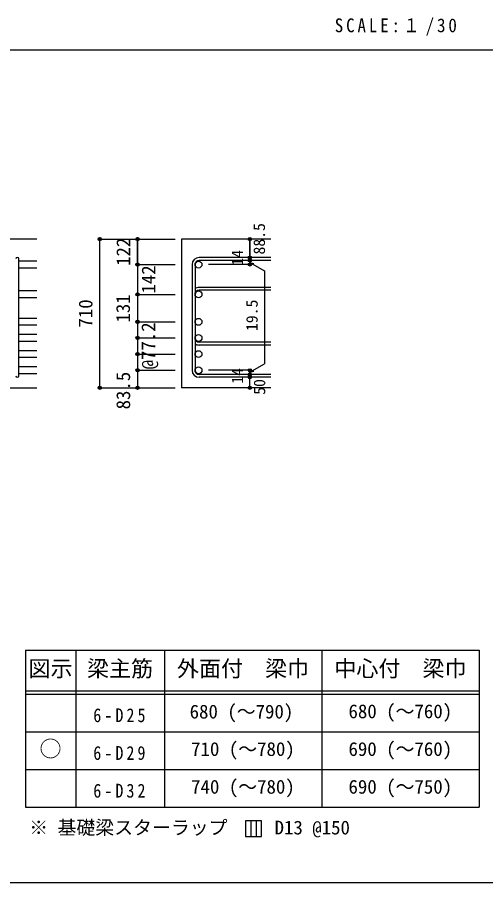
# Model space of a CAD drawing. Units: millimetres at full size, sheet at 1:30, with parts at other scales. Extents: x -5973 to 5980, y -4195 to 4201.
# Drawn here: x 1409 to 3642, y -4195 to -67 of the extents above; entities that cross this region are included whole.
import ezdxf
from ezdxf.enums import TextEntityAlignment as Align

# ---------------------------------------------------------------- set-up
doc = ezdxf.new("R2010")
doc.units = ezdxf.units.MM
doc.header["$LTSCALE"] = 30
doc.header["$PDMODE"] = 32
doc.header["$PDSIZE"] = 15
doc.linetypes.add('DASHED1', pattern=[1.8, 1.2, -0.6])
for name, color, linetype in [('0-1_躯体線', 2, 'Continuous'), ('0-5_基礎梁筋', 7, 'Continuous'), ('0-6_スタラップ筋', 7, 'Continuous'), ('0-9_プレート', 4, 'DASHED1'), ('0-D_寸法', 4, 'Continuous'), ('6-7_文字', 7, 'Continuous'), ('6-E_枠', 7, 'Continuous'), ('F-0_枠', 6, 'Continuous')]:
    doc.layers.add(name, color=color, linetype=linetype)
doc.styles.add('ＭＳ ゴシック', font='')
doc.styles.get('ＭＳ ゴシック').set_extended_font_data('MS Gothic')

msp = doc.modelspace()

# ---------------------------------------------------------------- linework, layer by layer
at = {"layer": '0-1_躯体線'}
for p, q in [((1502.44, -1124.89), (2.44, -1124.89)), ((2617.44, -1124.89), (2192.44, -1124.89)), ((2192.44, -1124.89), (2192.44, -1834.39)), ((1102.44, -1834.39), (1502.44, -1834.39)), ((2617.44, -1834.39), (2192.44, -1834.39))]:
    msp.add_line(p, q, dxfattribs=at)
at = {"layer": '0-5_基礎梁筋'}
for p, q in [((1502.44, -1230.09), (1416.44, -1230.09)), ((1502.44, -1263.09), (1416.44, -1263.09)), ((1502.44, -1372.39), (1416.44, -1372.39)), ((1502.44, -1405.39), (1416.44, -1405.39)), ((1502.44, -1503.39), (1416.44, -1503.39)), ((1502.44, -1536.39), (1416.44, -1536.39)), ((1502.44, -1580.39), (1416.44, -1580.39)), ((1502.44, -1613.39), (1416.44, -1613.39)), ((1502.44, -1657.39), (1416.44, -1657.39)), ((1502.44, -1690.39), (1416.44, -1690.39)), ((1502.44, -1734.39), (1416.44, -1734.39)), ((1502.44, -1767.39), (1416.44, -1767.39))]:
    msp.add_line(p, q, dxfattribs=at)
at = {"layer": '0-5_基礎梁筋', "color": 3}
for centre in [(2272.94, -1246.59), (2272.94, -1388.89), (2272.94, -1519.89), (2272.94, -1596.89), (2272.94, -1673.89), (2272.94, -1750.89)]:
    msp.add_circle(centre, 16.5, dxfattribs=at)
at = {"layer": '0-6_スタラップ筋'}
for p, q in [((1416.44, -1777.39), (1416.44, -1220.09)), ((2617.44, -1213.09), (2275.94, -1213.09)), ((2617.44, -1227.09), (2275.94, -1227.09)), ((2242.44, -1246.59), (2242.44, -1750.89)), ((2256.44, -1246.59), (2256.44, -1750.89)), ((2617.44, -1355.39), (2275.94, -1355.39)), ((2617.44, -1369.39), (2275.94, -1369.39)), ((2617.44, -1616.39), (2275.94, -1616.39)), ((2617.44, -1630.39), (2275.94, -1630.39)), ((2617.44, -1770.39), (2275.94, -1770.39)), ((2617.44, -1784.39), (2275.94, -1784.39))]:
    msp.add_line(p, q, dxfattribs=at)
for centre, radius, start, end in [((1409.44, -1220.09), 7, 0, 180), ((2275.94, -1246.59), 33.5, 90, 180), ((2275.94, -1246.59), 19.5, 90, 180), ((2275.94, -1388.89), 33.5, 90, 125.59765), ((2275.94, -1388.89), 19.5, 90, 180), ((2275.94, -1596.89), 19.5, 180, 270), ((2275.94, -1596.89), 33.5, 234.40235, 270), ((2275.94, -1750.89), 33.5, 180, 270), ((2275.94, -1750.89), 19.5, 180, 270), ((1409.44, -1777.39), 7, 180, 0)]:
    msp.add_arc(centre, radius, start, end, dxfattribs=at)
at = {"layer": '0-D_寸法'}
for p, q in [((1802.44, -1834.39), (1802.44, -1124.89)), ((1802.44, -1124.89), (1982.44, -1124.89)), ((1802.44, -1124.89), (1982.44, -1124.89)), ((1802.44, -1834.39), (1802.44, -1124.89)), ((1982.44, -1124.89), (2162.44, -1124.89)), ((1982.44, -1124.89), (2162.44, -1124.89)), ((1982.44, -1246.59), (1982.44, -1124.89)), ((2517.44, -1227.09), (2517.44, -1213.09)), ((2517.44, -1227.09), (2517.44, -1246.59)), ((2517.44, -1236.84), (2536.76, -1242.02)), ((2517.44, -1236.84), (2587.5, -1277.29)), ((1982.44, -1246.59), (2162.44, -1246.59)), ((1982.44, -1246.59), (2162.44, -1246.59)), ((1982.44, -1246.59), (1982.44, -1388.89)), ((2517.44, -1246.59), (2321.35, -1246.59)), ((2587.5, -1277.29), (2587.5, -1720.2)), ((1982.44, -1388.89), (2162.44, -1388.89)), ((1982.44, -1519.89), (2162.44, -1519.89)), ((1982.44, -1596.89), (2162.44, -1596.89)), ((1982.44, -1673.89), (2162.44, -1673.89)), ((2517.44, -1760.64), (2587.5, -1720.2)), ((1982.44, -1750.89), (2162.44, -1750.89)), ((2517.44, -1750.89), (2321.35, -1750.89)), ((2517.44, -1770.39), (2517.44, -1750.89)), ((2517.44, -1760.64), (2536.76, -1755.47)), ((2517.44, -1784.39), (2517.44, -1770.39)), ((2517.44, -1834.39), (2517.44, -1784.39)), ((1802.44, -1834.39), (1982.44, -1834.39)), ((1982.44, -1834.39), (2162.44, -1834.39))]:
    msp.add_line(p, q, dxfattribs=at)
for points in [[(1982.44, -1124.89), (1982.44, -1246.59), (1982.44, -1403.36)], [(2517.44, -1124.89), (2517.44, -1213.09), (2517.44, -1124.89)], [(1982.44, -1403.36), (1982.44, -1750.89), (1982.44, -1834.39)]]:
    msp.add_lwpolyline(points, dxfattribs=at)
for centre, radius in [((1802.44, -1124.89), 8), ((1802.44, -1124.89), 7.2), ((1802.44, -1124.89), 6.4), ((1802.44, -1124.89), 5.6), ((1802.44, -1124.89), 4.8), ((1802.44, -1124.89), 4), ((1802.44, -1124.89), 3.2), ((1802.44, -1124.89), 2.4), ((1802.44, -1124.89), 1.6), ((1802.44, -1124.89), 0.8), ((1982.44, -1124.89), 8), ((1982.44, -1124.89), 7.2), ((1982.44, -1124.89), 6.4), ((1982.44, -1124.89), 5.6), ((1982.44, -1124.89), 4.8), ((1982.44, -1124.89), 4), ((1982.44, -1124.89), 3.2), ((1982.44, -1124.89), 2.4), ((1982.44, -1124.89), 1.6), ((1982.44, -1124.89), 0.8), ((2517.44, -1124.89), 4), ((2517.44, -1124.89), 3.6), ((2517.44, -1124.89), 3.2), ((2517.44, -1124.89), 2.8), ((2517.44, -1124.89), 2.4), ((2517.44, -1124.89), 2), ((2517.44, -1124.89), 1.6), ((2517.44, -1124.89), 1.2), ((2517.44, -1124.89), 0.8), ((2517.44, -1124.89), 0.4), ((2517.44, -1213.09), 4), ((2517.44, -1227.09), 4), ((2517.44, -1213.09), 3.6), ((2517.44, -1227.09), 3.6), ((2517.44, -1213.09), 3.2), ((2517.44, -1227.09), 3.2), ((2517.44, -1213.09), 2.8), ((2517.44, -1227.09), 2.8), ((2517.44, -1213.09), 2.4), ((2517.44, -1227.09), 2.4), ((2517.44, -1213.09), 2), ((2517.44, -1227.09), 2), ((2517.44, -1213.09), 1.6), ((2517.44, -1227.09), 1.6), ((2517.44, -1213.09), 1.2), ((2517.44, -1227.09), 1.2), ((2517.44, -1213.09), 0.8), ((2517.44, -1227.09), 0.8), ((2517.44, -1213.09), 0.4), ((2517.44, -1227.09), 0.4), ((1982.44, -1246.59), 8), ((1982.44, -1246.59), 7.2), ((1982.44, -1246.59), 6.4), ((1982.44, -1246.59), 5.6), ((1982.44, -1246.59), 4.8), ((1982.44, -1246.59), 4), ((1982.44, -1246.59), 3.2), ((1982.44, -1246.59), 2.4), ((1982.44, -1246.59), 1.6), ((1982.44, -1246.59), 0.8), ((2517.44, -1246.59), 4), ((2517.44, -1246.59), 3.6), ((2517.44, -1246.59), 3.2), ((2517.44, -1246.59), 2.8), ((2517.44, -1246.59), 2.4), ((2517.44, -1246.59), 2), ((2517.44, -1246.59), 1.6), ((2517.44, -1246.59), 1.2), ((2517.44, -1246.59), 0.8), ((2517.44, -1246.59), 0.4), ((1982.44, -1388.89), 8), ((1982.44, -1388.89), 7.2), ((1982.44, -1388.89), 6.4), ((1982.44, -1388.89), 5.6), ((1982.44, -1388.89), 4.8), ((1982.44, -1388.89), 4), ((1982.44, -1388.89), 3.2), ((1982.44, -1388.89), 2.4), ((1982.44, -1388.89), 1.6), ((1982.44, -1388.89), 0.8), ((1982.44, -1519.89), 8), ((1982.44, -1519.89), 7.2), ((1982.44, -1519.89), 6.4), ((1982.44, -1519.89), 5.6), ((1982.44, -1519.89), 4.8), ((1982.44, -1519.89), 4), ((1982.44, -1519.89), 3.2), ((1982.44, -1519.89), 2.4), ((1982.44, -1519.89), 1.6), ((1982.44, -1519.89), 0.8), ((1982.44, -1596.89), 8), ((1982.44, -1596.89), 7.2), ((1982.44, -1596.89), 6.4), ((1982.44, -1596.89), 5.6), ((1982.44, -1596.89), 4.8), ((1982.44, -1596.89), 4), ((1982.44, -1596.89), 3.2), ((1982.44, -1596.89), 2.4), ((1982.44, -1596.89), 1.6), ((1982.44, -1596.89), 0.8), ((1982.44, -1673.89), 8), ((1982.44, -1673.89), 7.2), ((1982.44, -1673.89), 6.4), ((1982.44, -1673.89), 5.6), ((1982.44, -1673.89), 4.8), ((1982.44, -1673.89), 4), ((1982.44, -1673.89), 3.2), ((1982.44, -1673.89), 2.4), ((1982.44, -1673.89), 1.6), ((1982.44, -1673.89), 0.8), ((1982.44, -1750.89), 8), ((1982.44, -1750.89), 7.2), ((1982.44, -1750.89), 6.4), ((1982.44, -1750.89), 5.6), ((1982.44, -1750.89), 4.8), ((1982.44, -1750.89), 4), ((1982.44, -1750.89), 3.2), ((1982.44, -1750.89), 2.4), ((1982.44, -1750.89), 1.6), ((1982.44, -1750.89), 0.8), ((2517.44, -1750.89), 4), ((2517.44, -1770.39), 4), ((2517.44, -1750.89), 3.6), ((2517.44, -1770.39), 3.6), ((2517.44, -1750.89), 3.2), ((2517.44, -1770.39), 3.2), ((2517.44, -1750.89), 2.8), ((2517.44, -1770.39), 2.8), ((2517.44, -1750.89), 2.4), ((2517.44, -1770.39), 2.4), ((2517.44, -1750.89), 2), ((2517.44, -1770.39), 2), ((2517.44, -1750.89), 1.6), ((2517.44, -1770.39), 1.6), ((2517.44, -1750.89), 1.2), ((2517.44, -1770.39), 1.2), ((2517.44, -1750.89), 0.8), ((2517.44, -1770.39), 0.8), ((2517.44, -1750.89), 0.4), ((2517.44, -1770.39), 0.4), ((2517.44, -1784.39), 4), ((2517.44, -1784.39), 3.6), ((2517.44, -1784.39), 3.2), ((2517.44, -1784.39), 2.8), ((2517.44, -1784.39), 2.4), ((2517.44, -1784.39), 2), ((2517.44, -1784.39), 1.6), ((2517.44, -1784.39), 1.2), ((2517.44, -1784.39), 0.8), ((2517.44, -1784.39), 0.4), ((1802.44, -1834.39), 7.2), ((1802.44, -1834.39), 6.4), ((1802.44, -1834.39), 5.6), ((1802.44, -1834.39), 4.8), ((1802.44, -1834.39), 4), ((1802.44, -1834.39), 3.2), ((1802.44, -1834.39), 2.4), ((1802.44, -1834.39), 1.6), ((1802.44, -1834.39), 0.8), ((1982.44, -1834.39), 7.2), ((1982.44, -1834.39), 6.4), ((1982.44, -1834.39), 5.6), ((1982.44, -1834.39), 4.8), ((1982.44, -1834.39), 4), ((1982.44, -1834.39), 3.2), ((1982.44, -1834.39), 2.4), ((1982.44, -1834.39), 1.6), ((1982.44, -1834.39), 0.8), ((2517.44, -1834.39), 4), ((2517.44, -1834.39), 3.6), ((2517.44, -1834.39), 3.2), ((2517.44, -1834.39), 2.8), ((2517.44, -1834.39), 2.4), ((2517.44, -1834.39), 2), ((2517.44, -1834.39), 1.6), ((2517.44, -1834.39), 1.2), ((2517.44, -1834.39), 0.8), ((2517.44, -1834.39), 0.4)]:
    msp.add_circle(centre, radius, dxfattribs=at)
at = {"layer": '0-D_寸法', "color": 7}
for p in [(1802.44, -1124.89), (1982.44, -1124.89), (2517.44, -1124.89), (2517.44, -1213.09), (2517.44, -1227.09), (1982.44, -1246.59), (2517.44, -1246.59), (1982.44, -1388.89), (1982.44, -1519.89), (1982.44, -1596.89), (1982.44, -1673.89), (1982.44, -1750.89), (2517.44, -1750.89), (2517.44, -1750.89), (2517.44, -1770.39), (2517.44, -1784.39), (1802.44, -1834.39), (1982.44, -1834.39), (2517.44, -1834.39)]:
    msp.add_point(p, dxfattribs=at)
at = {"layer": '6-7_文字'}
for p, q in [((2522.66, -3899.82), (2522.66, -3974.82)), ((2547.66, -3899.82), (2547.66, -3974.82))]:
    msp.add_line(p, q, dxfattribs=at)
msp.add_lwpolyline([(2497.66, -3974.82), (2572.66, -3974.82), (2572.66, -3899.82), (2497.66, -3899.82)], close=True, dxfattribs=at)
at = {"layer": '6-E_枠', "color": 3}
for p, q in [((1447.71, -3085.43), (1447.71, -3835.43)), ((1447.71, -3085.43), (3610.24, -3085.43)), ((3610.24, -3085.43), (3610.24, -3835.43)), ((1447.71, -3835.43), (3610.24, -3835.43))]:
    msp.add_line(p, q, dxfattribs=at)
at = {"layer": '6-E_枠'}
for p, q in [((1687.71, -3085.43), (1687.71, -3835.43)), ((2110.24, -3085.43), (2110.24, -3835.43)), ((2860.24, -3085.43), (2860.24, -3835.43)), ((1447.71, -3280.43), (3610.24, -3280.43)), ((1447.71, -3295.43), (3610.24, -3295.43)), ((1447.71, -3475.43), (3610.24, -3475.43)), ((1447.71, -3655.43), (3610.24, -3655.43))]:
    msp.add_line(p, q, dxfattribs=at)
at = {"layer": 'F-0_枠', "color": 2}
msp.add_line((-5972.88, -222.05), (3723.6, -222.05), dxfattribs=at)
at = {"layer": 'F-0_枠'}
msp.add_line((5954.1, -4195.24), (-5972.88, -4195.24), dxfattribs=at)

# ---------------------------------------------------------------- texts
at = {"layer": '0-9_プレート', "style": 'ＭＳ ゴシック'}
msp.add_text('@77.2', height=65.98, rotation=90, dxfattribs=at).set_placement((2086.52, -1746.73), align=Align.BOTTOM_LEFT)
at = {"layer": '0-D_寸法', "style": 'ＭＳ ゴシック'}
for s, height, p in [('88.5', 54.99, (2606.33, -1198.49)), ('122', 65.98, (1967.44, -1253.24)), ('14', 54.99, (2502.21, -1251.76)), ('142', 65.98, (2087.76, -1384.94)), ('131', 65.98, (1965.97, -1523.26)), ('710', 65.98, (1787.44, -1547.14)), ('19.5', 54.99, (2571.48, -1563.57)), ('83.5', 65.98, (1966.82, -1937.55)), ('14', 54.99, (2502.18, -1815.07)), ('50', 54.99, (2607.44, -1867.89))]:
    msp.add_text(s, height=height, rotation=90, dxfattribs=at).set_placement(p, align=Align.BOTTOM_LEFT)
at = {"layer": '6-7_文字', "color": 2, "style": 'ＭＳ ゴシック'}
for s, p in [('図示', (1462.71, -3235.43)), ('梁主筋', (1741.48, -3235.43)), ('外面付\u3000梁巾', (2170.24, -3235.43)), ('中心付\u3000梁巾', (2920.24, -3235.43)), ('○', (1515.21, -3617.93))]:
    msp.add_text(s, height=76.98, dxfattribs=at).set_placement(p, align=Align.BOTTOM_LEFT)
at = {"layer": '6-7_文字', "style": 'ＭＳ ゴシック'}
for s, p in [('680 (～790)', (2230.71, -3431.92)), ('680 (～760)', (2987.74, -3430.43)), ('710 (～780)', (2237.74, -3610.43)), ('690 (～760)', (2987.74, -3610.43)), ('740 (～780)', (2237.74, -3790.43)), ('690 (～750)', (2987.74, -3790.43)), ('※ 基礎梁スターラップ     D13 @150', (1466.27, -3985.01))]:
    msp.add_text(s, height=65.98, dxfattribs=at).set_placement(p, align=Align.BOTTOM_LEFT)
at = {"layer": '6-7_文字', "color": 2, "insert": (2922.26, -154.55), "char_height": 65.98, "attachment_point": 7, "style": 'ＭＳ ゴシック'}
msp.add_mtext('\\T1.34;\\W0.9;SCALE:１/30', dxfattribs=at)
at = {"layer": '6-7_文字', "char_height": 65.98, "attachment_point": 7, "style": 'ＭＳ ゴシック'}
for s, insert in [('\\T1.38;\\W0.85;6-D25', (1771.48, -3430.43)), ('\\T1.38;\\W0.85;6-D29', (1771.48, -3610.43)), ('\\T1.38;\\W0.85;6-D32', (1771.48, -3790.43))]:
    msp.add_mtext(s, dxfattribs=dict(at, insert=insert))

doc.saveas('drawing.dxf')
